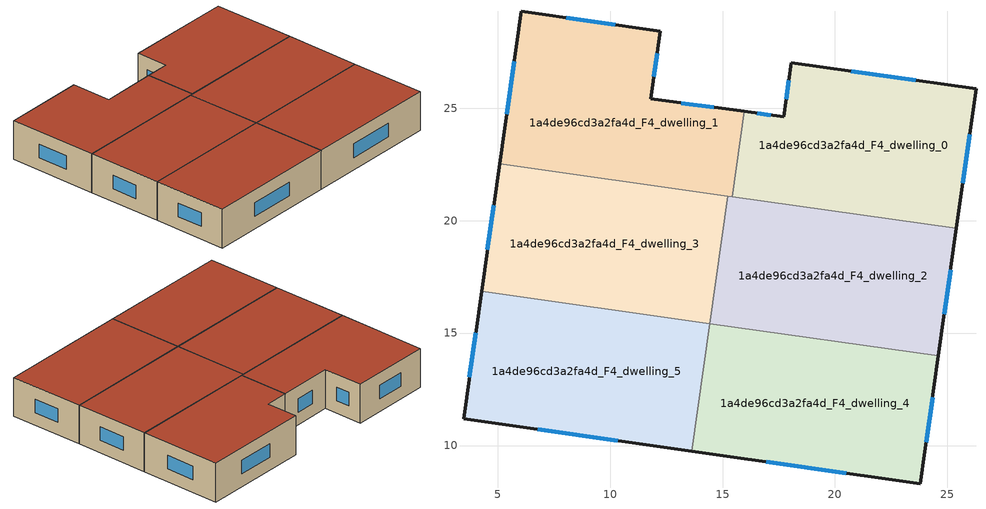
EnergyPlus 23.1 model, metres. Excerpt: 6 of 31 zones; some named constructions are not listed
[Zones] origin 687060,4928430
1a4de96cd3a2fa4d_F4_dwelling_0
 floor to 1a4de96cd3a2fa4d_F3_dwelling_0 (EU_floor_Construction): 26.27,25.86 25.4,19.66 15.43,21.07 15.96,24.86 17.72,24.62 18.06,27.02 z12
 wall outside (EU_wall_Construction): 25.4,19.66 26.27,25.86 18.06,27.02 17.72,24.62 15.96,24.86 z12:15
 wall to 1a4de96cd3a2fa4d_F4_dwelling_1 (EU_wall_Construction): 15.96,24.86 15.43,21.07 z12:15
 wall to 1a4de96cd3a2fa4d_F4_dwelling_2 (EU_wall_Construction): 15.43,21.07 25.4,19.66 z12:15
 window (EU_Window_Construction): 17.15,24.7 16.54,24.78 / 17.95,26.24 17.83,25.4 / 23.6,26.24 20.73,26.64 / 25.68,21.67 25.99,23.84 z12.98:14.02
 roof outside (EU_roof_Construction): 25.4,19.66 26.27,25.86 18.06,27.02 17.72,24.62 15.96,24.86 15.43,21.07 z15
1a4de96cd3a2fa4d_F4_dwelling_1
 floor to 1a4de96cd3a2fa4d_F3_dwelling_1 (EU_floor_Construction): 12.23,28.43 11.8,25.41 15.96,24.86 15.43,21.07 5.08,22.53 6.04,29.3 z12
 wall outside (EU_wall_Construction): 15.96,24.86 11.8,25.41 12.23,28.43 6.04,29.3 5.08,22.53 z12:15
 wall to 1a4de96cd3a2fa4d_F4_dwelling_3 (EU_wall_Construction): 5.08,22.53 15.24,21.09 z12:15
 wall to 1a4de96cd3a2fa4d_F4_dwelling_2 (EU_wall_Construction): 15.24,21.09 15.43,21.06 z12:15
 window (EU_Window_Construction): 11.94,26.39 12.09,27.45 / 14.61,25.04 13.16,25.23 / 5.73,27.1 5.4,24.73 / 10.22,28.71 8.06,29.02 z12.98:14.02
 roof outside (EU_roof_Construction): 15.43,21.07 15.96,24.86 11.8,25.41 12.23,28.43 6.04,29.3 5.08,22.53 z15
1a4de96cd3a2fa4d_F4_dwelling_2
 floor to 1a4de96cd3a2fa4d_F3_dwelling_2 (EU_floor_Construction): 25.4,19.66 24.6,13.98 14.44,15.42 15.24,21.09 z12
 wall outside (EU_wall_Construction): 24.6,13.98 25.4,19.66 z12:15
 wall to 1a4de96cd3a2fa4d_F4_dwelling_3 (EU_wall_Construction): 15.24,21.09 14.44,15.42 z12:15
 wall to 1a4de96cd3a2fa4d_F4_dwelling_4 (EU_wall_Construction): 14.44,15.42 24.6,13.98 z12:15
 window (EU_Window_Construction): 24.86,15.83 25.14,17.81 z12.98:14.02
 roof outside (EU_roof_Construction): 24.6,13.98 25.4,19.66 15.24,21.09 14.44,15.42 z15
1a4de96cd3a2fa4d_F4_dwelling_3
 floor to 1a4de96cd3a2fa4d_F3_dwelling_3 (EU_floor_Construction): 15.24,21.09 14.44,15.42 4.28,16.85 5.08,22.53 z12
 wall outside (EU_wall_Construction): 5.08,22.53 4.28,16.85 z12:15
 wall to 1a4de96cd3a2fa4d_F4_dwelling_5 (EU_wall_Construction): 4.28,16.85 14.44,15.42 z12:15
 window (EU_Window_Construction): 4.82,20.68 4.54,18.7 z12.98:14.02
 roof outside (EU_roof_Construction): 14.44,15.42 15.24,21.09 5.08,22.53 4.28,16.85 z15
1a4de96cd3a2fa4d_F4_dwelling_4
 floor to 1a4de96cd3a2fa4d_F3_dwelling_4 (EU_floor_Construction): 24.6,13.98 23.8,8.31 13.64,9.75 14.44,15.42 z12
 wall outside (EU_wall_Construction): 13.64,9.75 23.8,8.31 24.6,13.98 z12:15
 wall to 1a4de96cd3a2fa4d_F4_dwelling_5 (EU_wall_Construction): 14.44,15.42 13.64,9.75 z12:15
 window (EU_Window_Construction): 24.06,10.16 24.34,12.14 / 16.95,9.28 20.5,8.78 z12.98:14.02
 roof outside (EU_roof_Construction): 23.8,8.31 24.6,13.98 14.44,15.42 13.64,9.75 z15
1a4de96cd3a2fa4d_F4_dwelling_5
 floor to 1a4de96cd3a2fa4d_F3_dwelling_5 (EU_floor_Construction): 14.44,15.42 13.64,9.75 3.48,11.18 4.28,16.85 z12
 wall outside (EU_wall_Construction): 4.28,16.85 3.48,11.18 13.64,9.75 z12:15
 window (EU_Window_Construction): 6.79,10.71 10.34,10.21 / 4.02,15.01 3.74,13.03 z12.98:14.02
 roof outside (EU_roof_Construction): 13.64,9.75 14.44,15.42 4.28,16.85 3.48,11.18 z15
[HVACTEMPLATE:THERMOSTAT] Constant Heating Setpoint=20; Constant Cooling Setpoint=50
EU_HeatOnly_1a4de96cd3a2fa4d_F0_dwelling_0; EU_HeatOnly_1a4de96cd3a2fa4d_F0_dwelling_1; EU_HeatOnly_1a4de96cd3a2fa4d_F0_dwelling_2; EU_HeatOnly_1a4de96cd3a2fa4d_F0_dwelling_3; EU_HeatOnly_1a4de96cd3a2fa4d_F0_dwelling_4; EU_HeatOnly_1a4de96cd3a2fa4d_F0_dwelling_5; EU_HeatOnly_1a4de96cd3a2fa4d_F0_dwelling_6; EU_HeatOnly_1a4de96cd3a2fa4d_F1_dwelling_0; EU_HeatOnly_1a4de96cd3a2fa4d_F1_dwelling_1; EU_HeatOnly_1a4de96cd3a2fa4d_F1_dwelling_2; EU_HeatOnly_1a4de96cd3a2fa4d_F1_dwelling_3; EU_HeatOnly_1a4de96cd3a2fa4d_F1_dwelling_4; EU_HeatOnly_1a4de96cd3a2fa4d_F1_dwelling_5; EU_HeatOnly_1a4de96cd3a2fa4d_F2_dwelling_0; EU_HeatOnly_1a4de96cd3a2fa4d_F2_dwelling_1; EU_HeatOnly_1a4de96cd3a2fa4d_F2_dwelling_2; EU_HeatOnly_1a4de96cd3a2fa4d_F2_dwelling_3; EU_HeatOnly_1a4de96cd3a2fa4d_F2_dwelling_4; EU_HeatOnly_1a4de96cd3a2fa4d_F2_dwelling_5; EU_HeatOnly_1a4de96cd3a2fa4d_F3_dwelling_0; EU_HeatOnly_1a4de96cd3a2fa4d_F3_dwelling_1; EU_HeatOnly_1a4de96cd3a2fa4d_F3_dwelling_2; EU_HeatOnly_1a4de96cd3a2fa4d_F3_dwelling_3; EU_HeatOnly_1a4de96cd3a2fa4d_F3_dwelling_4; EU_HeatOnly_1a4de96cd3a2fa4d_F3_dwelling_5; EU_HeatOnly_1a4de96cd3a2fa4d_F4_dwelling_0; EU_HeatOnly_1a4de96cd3a2fa4d_F4_dwelling_1; EU_HeatOnly_1a4de96cd3a2fa4d_F4_dwelling_2; EU_HeatOnly_1a4de96cd3a2fa4d_F4_dwelling_3; EU_HeatOnly_1a4de96cd3a2fa4d_F4_dwelling_4; EU_HeatOnly_1a4de96cd3a2fa4d_F4_dwelling_5
